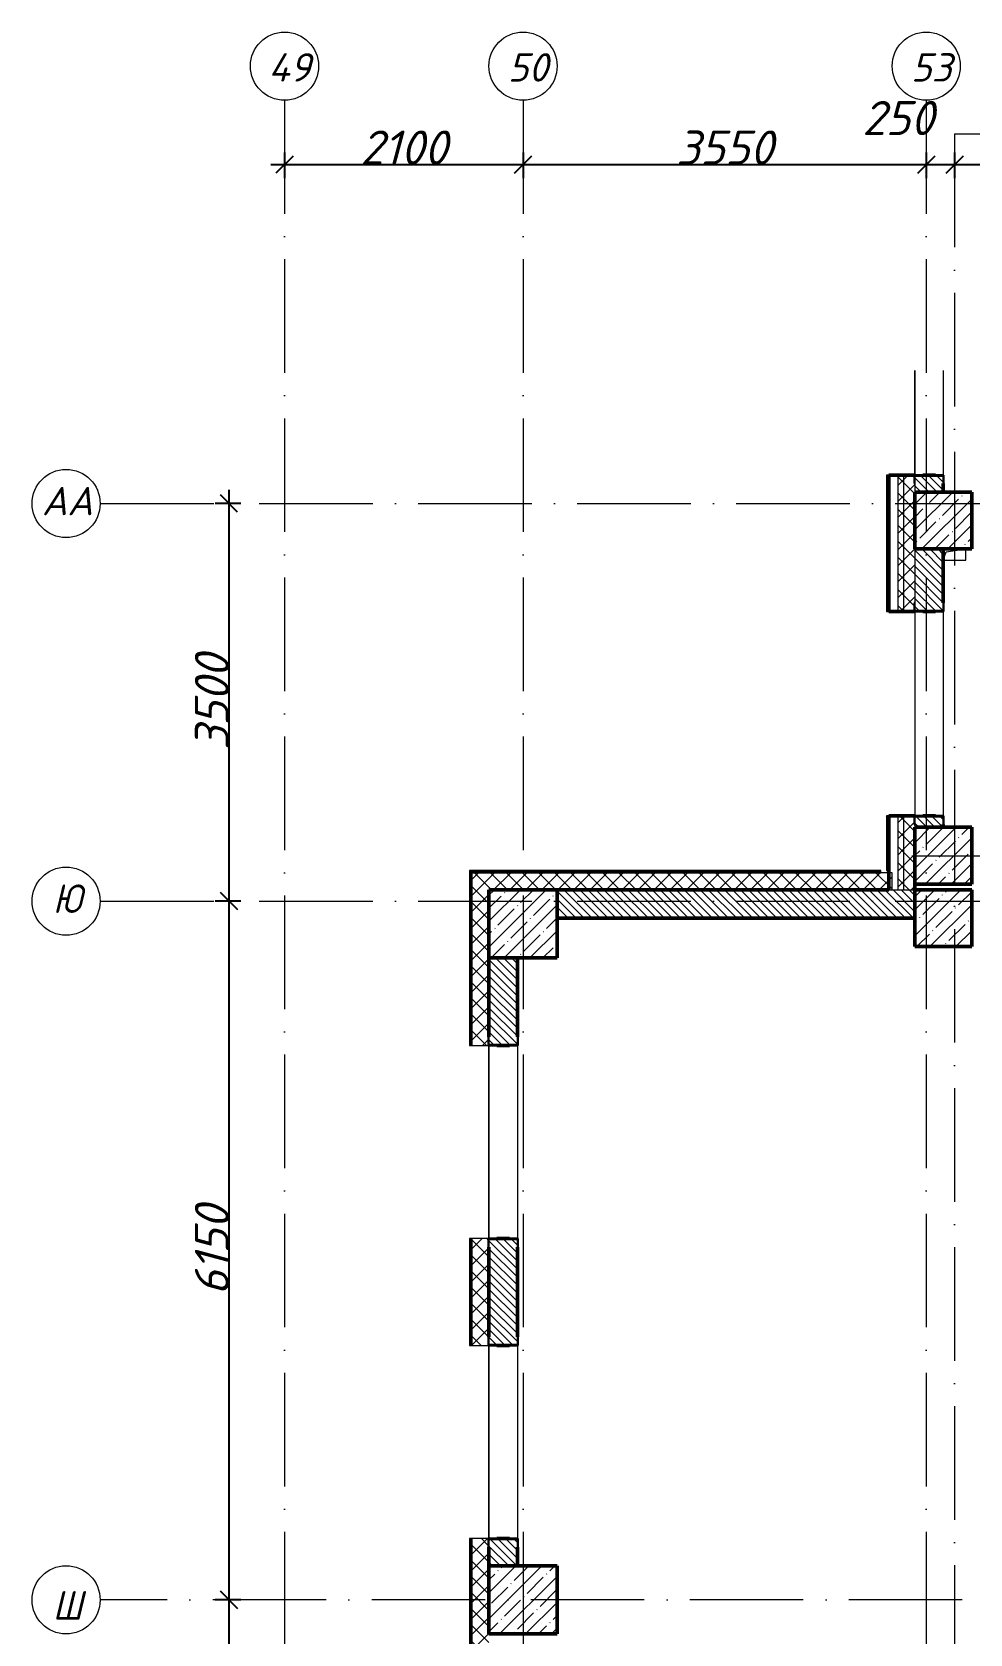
# Model space of a CAD drawing. Header units: millimetres. Extents: x -537608 to 253996, y -217170 to 186033.
# Drawn here: x -117921 to -109663, y -20357 to -6257 of the extents above; entities that cross this region are included whole.
import ezdxf

# ---------------------------------------------------------------- set-up
doc = ezdxf.new("R2010")
doc.units = ezdxf.units.MM
doc.linetypes.add('50_200_ШТРИХ_1Т_ш5_п1_п1_', pattern=[1400, 1000, -200, 0, -200])
for name, color, linetype, lineweight in [('A-____-____-DIMS', 7, 'Continuous', 9), ('A-GENM-____-MCUT', 7, 'Continuous', 25), ('A-GENM-____-OTLN', 7, 'Continuous', 9), ('A-GENM-____-OTLN-1', 7, 'Continuous', 25), ('A-WALL-____-MCUT-2', 7, 'Continuous', 50), ('A-WALL-____-MCUT-3', 7, 'Continuous', 9), ('A-WALL-____-OTLN', 7, 'Continuous', 9), ('A-WALL-____-PATT-1', 7, 'Continuous', 9), ('A-WALL-FNSH-MCUT-1', 7, 'Continuous', 9), ('S-COLS-____-MCUT', 7, 'Continuous', 50), ('S-COLS-____-OTLN', 7, 'Continuous', 9), ('S-GRID-____-IDEN', 7, 'Continuous', 9), ('S-GRID-____-OTLN', 7, 'Continuous', 9), ('S-GRID-____-OTLN-1', 7, '50_200_ШТРИХ_1Т_ш5_п1_п1_', 9)]:
    doc.layers.add(name, color=color, linetype=linetype, lineweight=lineweight)
doc.styles.add('ISOCPEUR_I', font='isocpeui.ttf', dxfattribs={"height": 300})
doc.dimstyles.new('ISO-2_5_0_9К_БОЛЬШОЙ_ОСИ', dxfattribs={"dimscale": 304.8, "dimtxt": 248.995294, "dimasz": 0.492126, "dimexe": 0.393701, "dimexo": 0, "dimgap": 0, "dimtad": 1, "dimdec": 0, "dimzin": 0, "dimdsep": 46, "dimtxsty": 'ISOCPEUR_I', "dimblk1": 'OBLIQUE', "dimblk2": 'OBLIQUE', "dimsah": 1, "dimcen": 0.09, "dimdle": 0.393701, "dimazin": 0, "dimtfac": 1, "dimtdec": 4, "dimtix": 1, "dimtmove": 0, "dimatfit": 3, "dimfxl": 1, "dimtvp": 1, "dimtolj": 1, "dimtzin": 0, "dimarcsym": 2})
doc.dimstyles.new('ISO-2_5_0_9К_БОЛЬШОЙ_ОСИ_1', dxfattribs={"dimscale": 304.8, "dimtxt": 248.995294, "dimasz": 0.492126, "dimexe": 0.393701, "dimexo": 0, "dimgap": 0, "dimtad": 1, "dimdec": 0, "dimzin": 0, "dimdsep": 46, "dimtxsty": 'ISOCPEUR_I', "dimblk1": 'OBLIQUE', "dimblk2": 'OBLIQUE', "dimsah": 1, "dimcen": 0.09, "dimdle": 0.393701, "dimazin": 0, "dimtfac": 1, "dimtdec": 4, "dimtix": 1, "dimtmove": 1, "dimatfit": 3, "dimfxl": 1, "dimtvp": 1, "dimtolj": 1, "dimtzin": 0, "dimarcsym": 2})
pattern_1 = [(135, (-184647.673, -56738.29), (-35.35534, -35.35534), [])]
pattern_2 = [(45, (-184647.67, -56738.29), (-70.71068, 70.71068), []), (135, (-184647.67, -56738.29), (-70.71068, -70.71068), [])]

# ---------------------------------------------------------------- blocks, each defined once
blk = doc.blocks.new('BSC_Колонна _Прямоугольная - 600х600-25984397-АР1_План отверстий 2 этажа в осях 1-64_А-ГГ')
at = {"layer": 'S-COLS-____-OTLN'}
h = blk.add_hatch(dxfattribs=at)
h.set_pattern_fill('FP_34', color=256, style=0, pattern_type=2)
h.set_pattern_definition([(45, (-71050, -42631.04), (-114.04925, 114.04925), []), (45, (-70935.95, -42631.04), (-114.04925, 114.04925), [201.613, -40.323, 3.353, -36.97])])
h.paths.add_polyline_path([(-300, -300), (300, -300), (300, 300), (-300, 300)], flags=0)
at = {"layer": 'S-COLS-____-MCUT'}
for p, q in [((300, 300), (-300, 300)), ((-300, 300), (-300, -300)), ((300, -300), (300, 300)), ((-300, -300), (300, -300))]:
    blk.add_line(p, q, dxfattribs=at)
blk = doc.blocks.new('BSC_Колонна _Прямоугольная - 600х600-V9-АР1_План отверстий 2 этажа в осях 1-64_А-ГГ')
at = {"layer": 'S-COLS-____-OTLN'}
h = blk.add_hatch(dxfattribs=at)
h.set_pattern_fill('FP_37', color=256, style=0, pattern_type=2)
h.set_pattern_definition([(315, (-36681.04, 71050), (114.04925, 114.04925), []), (315, (-36681.04, 70935.95), (114.04925, 114.04925), [201.613, -40.323, 3.353, -36.97])])
h.paths.add_polyline_path([(-300, 300), (-300, -300), (300, -300), (300, 300)], flags=0)
at = {"layer": 'S-COLS-____-MCUT'}
for p, q in [((300, 300), (-300, 300)), ((-300, 300), (-300, -300)), ((300, -300), (300, 300)), ((-300, -300), (300, -300))]:
    blk.add_line(p, q, dxfattribs=at)
blk = doc.blocks.new('BSC_Колонна _Прямоугольная - 500х500-V82-АР1_План отверстий 2 этажа в осях 1-64_А-ГГ')
at = {"layer": 'S-COLS-____-OTLN'}
h = blk.add_hatch(dxfattribs=at)
h.set_pattern_fill('FP_111', color=256, style=0, pattern_type=2)
h.set_pattern_definition([(45, (-74750, -43231.04), (-114.04925, 114.04925), []), (45, (-74635.95, -43231.04), (-114.04925, 114.04925), [201.613, -40.323, 3.353, -36.97])])
h.paths.add_polyline_path([(-250, -250), (250, -250), (250, 250), (-250, 250), (-250, 75)], flags=0)
at = {"layer": 'S-COLS-____-MCUT'}
for p, q in [((250, 250), (-250, 250)), ((-250, 250), (-250, -250)), ((250, -250), (250, 250)), ((-250, -250), (250, -250))]:
    blk.add_line(p, q, dxfattribs=at)
blk = doc.blocks.new('BSC_Колонна _Прямоугольная - 500х500-V118-АР1_План отверстий 2 этажа в осях 1-64_А-ГГ')
at = {"layer": 'S-COLS-____-OTLN'}
h = blk.add_hatch(dxfattribs=at)
h.set_pattern_fill('FP_147', color=256, style=0, pattern_type=2)
h.set_pattern_definition([(315, (-46181.04, 74750), (114.04925, 114.04925), []), (315, (-46181.04, 74635.95), (114.04925, 114.04925), [201.613, -40.323, 3.353, -36.97])])
h.paths.add_polyline_path([(-250, 250), (-250, -250), (250, -250), (250, 250), (135, 250)], flags=0)
at = {"layer": 'S-COLS-____-MCUT'}
for p, q in [((250, 250), (-250, 250)), ((-250, 250), (-250, -250)), ((250, -250), (250, 250)), ((-250, -250), (250, -250))]:
    blk.add_line(p, q, dxfattribs=at)
blk = doc.blocks.new('BSC_Колонна _Прямоугольная - 500х500-V124-АР1_План отверстий 2 этажа в осях 1-64_А-ГГ')
at = {"layer": 'S-COLS-____-OTLN'}
h = blk.add_hatch(dxfattribs=at)
h.set_pattern_fill('FP_154', color=256, style=0, pattern_type=2)
h.set_pattern_definition([(45, (-74750, -42681.04), (-114.04925, 114.04925), []), (45, (-74635.95, -42681.04), (-114.04925, 114.04925), [201.613, -40.323, 3.353, -36.97])])
h.paths.add_polyline_path([(-250, -250), (250, -250), (250, 250), (-250, 250), (-250, 195)], flags=0)
at = {"layer": 'S-COLS-____-MCUT'}
for p, q in [((250, 250), (-250, 250)), ((-250, 250), (-250, -250)), ((250, -250), (250, 250)), ((-250, -250), (250, -250))]:
    blk.add_line(p, q, dxfattribs=at)
blk = doc.blocks.new('Фахверк_СКБ_Уголок - 250_2700_1-27501432-АР1_План отверстий 2 этажа в осях 1-64_А-ГГ')
at = {"layer": 'A-GENM-____-MCUT'}
for p, q in [((200, 181), (125, 181)), ((125, 181), (125, 106)), ((131, 106), (131, 175)), ((131, 175), (200, 175)), ((200, 175), (200, 181)), ((125, 106), (131, 106)), ((131, -6), (125, -6)), ((125, -6), (125, -81)), ((125, -81), (200, -81)), ((131, -75), (131, -6)), ((200, -75), (131, -75)), ((200, -81), (200, -75))]:
    blk.add_line(p, q, dxfattribs=at)
blk = doc.blocks.new('Фахверк_СКБ_Уголок - 250_2700-27497298-АР1_План отверстий 2 этажа в осях 1-64_А-ГГ')
at = {"layer": 'A-GENM-____-MCUT'}
for p, q in [((200, 181), (125, 181)), ((125, 181), (125, 106)), ((131, 106), (131, 175)), ((131, 175), (200, 175)), ((200, 175), (200, 181)), ((125, 106), (131, 106)), ((131, -6), (125, -6)), ((125, -6), (125, -81)), ((125, -81), (200, -81)), ((131, -75), (131, -6)), ((200, -75), (131, -75)), ((200, -81), (200, -75))]:
    blk.add_line(p, q, dxfattribs=at)
blk = doc.blocks.new('AR_Отверстие прямоугольное _в плите_ - AR_Отверстие прямоугольное _в плите_-V166-АР1_План отверстий 2 этажа в осях 1-64_А-ГГ')
at = {"layer": 'A-GENM-____-OTLN'}
for p, q in [((-100, -50), (-75, 25)), ((-75, 25), (100, 50)), ((100, -50), (100, 50)), ((-100, -50), (100, -50))]:
    blk.add_line(p, q, dxfattribs=at)
blk = doc.blocks.new('Ось сетки - Круг_Ø6_00__ISO-2_5_0_9K_-25732049-АР1_План отверстий 2 этажа в осях 1-64_А-ГГ')
at = {"layer": 'S-GRID-____-IDEN'}
blk.add_circle((0, 0), 3, dxfattribs=at)
blk = doc.blocks.new('_Oblique')
at = {"color": 0, "linetype": 'ByBlock', "lineweight": -2}
blk.add_line((-0.5, -0.5), (0.5, 0.5), dxfattribs=at)
blk = doc.blocks.new('*D2470')
at = {"layer": 'A-____-____-DIMS', "color": 0, "lineweight": -2, "transparency": 16777216}
for p, q in [((-116187, -10287), (-116187, -14027)), ((-116081, -10407), (-116307, -10407)), ((-116081, -13907), (-116307, -13907))]:
    blk.add_line(p, q, dxfattribs=at)
at = {"layer": 'Defpoints', "color": 0, "transparency": 16777216}
for p in [(-116081, -10407), (-116187, -13907), (-116081, -13907)]:
    blk.add_point(p, dxfattribs=at)
at = {"layer": 'A-____-____-DIMS', "color": 0, "lineweight": -2, "transparency": 16777216, "xscale": 150, "yscale": 150, "zscale": 150}
for p, rotation in [((-116187, -10407), 90), ((-116187, -13907), 270)]:
    blk.add_blockref('_Oblique', p, dxfattribs=dict(at, rotation=rotation))
at = {"layer": 'A-____-____-DIMS', "color": 0, "transparency": 16777216, "insert": (-116337, -12157), "char_height": 300, "width": 758.48, "attachment_point": 5, "rotation": 90, "style": 'ISOCPEUR_I'}
blk.add_mtext('\\A1;3500', dxfattribs=at)
blk = doc.blocks.new('*D2471')
at = {"layer": 'A-____-____-DIMS', "color": 0, "lineweight": -2, "transparency": 16777216}
for p, q in [((-116187, -13787), (-116187, -20177)), ((-116081, -13907), (-116307, -13907)), ((-116081, -20057), (-116307, -20057))]:
    blk.add_line(p, q, dxfattribs=at)
at = {"layer": 'Defpoints', "color": 0, "transparency": 16777216}
for p in [(-116081, -13907), (-116187, -20057), (-116081, -20057)]:
    blk.add_point(p, dxfattribs=at)
at = {"layer": 'A-____-____-DIMS', "color": 0, "lineweight": -2, "transparency": 16777216, "xscale": 150, "yscale": 150, "zscale": 150}
for p, rotation in [((-116187, -13907), 90), ((-116187, -20057), 270)]:
    blk.add_blockref('_Oblique', p, dxfattribs=dict(at, rotation=rotation))
at = {"layer": 'A-____-____-DIMS', "color": 0, "transparency": 16777216, "insert": (-116337, -16982), "char_height": 300, "width": 701.02, "attachment_point": 5, "rotation": 90, "style": 'ISOCPEUR_I'}
blk.add_mtext('\\A1;6150', dxfattribs=at)
blk = doc.blocks.new('*D2472')
at = {"layer": 'A-____-____-DIMS', "color": 0, "lineweight": -2, "transparency": 16777216}
for p, q in [((-116187, -19937), (-116187, -26177)), ((-116081, -20057), (-116307, -20057)), ((-116081, -26057), (-116307, -26057))]:
    blk.add_line(p, q, dxfattribs=at)
at = {"layer": 'Defpoints', "color": 0, "transparency": 16777216}
for p in [(-116081, -20057), (-116187, -26057), (-116081, -26057)]:
    blk.add_point(p, dxfattribs=at)
at = {"layer": 'A-____-____-DIMS', "color": 0, "lineweight": -2, "transparency": 16777216, "xscale": 150, "yscale": 150, "zscale": 150}
for p, rotation in [((-116187, -20057), 90), ((-116187, -26057), 270)]:
    blk.add_blockref('_Oblique', p, dxfattribs=dict(at, rotation=rotation))
at = {"layer": 'A-____-____-DIMS', "color": 0, "transparency": 16777216, "insert": (-116337, -23057), "char_height": 300, "width": 758.48, "attachment_point": 5, "rotation": 90, "style": 'ISOCPEUR_I'}
blk.add_mtext('\\A1;6000', dxfattribs=at)
blk = doc.blocks.new('*D2405')
at = {"layer": 'A-____-____-DIMS', "color": 0, "lineweight": -2, "transparency": 16777216}
for p, q in [((-115698, -7317), (-115698, -7544)), ((-113598, -7317), (-113598, -7544)), ((-115818, -7424), (-113478, -7424))]:
    blk.add_line(p, q, dxfattribs=at)
at = {"layer": 'Defpoints', "color": 0, "transparency": 16777216}
for p in [(-115698, -7317), (-113598, -7317), (-113598, -7424)]:
    blk.add_point(p, dxfattribs=at)
at = {"layer": 'A-____-____-DIMS', "color": 0, "lineweight": -2, "transparency": 16777216, "xscale": 150, "yscale": 150, "zscale": 150, "rotation": 180}
blk.add_blockref('_Oblique', (-115698, -7424), dxfattribs=at)
at = {"layer": 'A-____-____-DIMS', "color": 0, "lineweight": -2, "transparency": 16777216, "xscale": 150, "yscale": 150, "zscale": 150}
blk.add_blockref('_Oblique', (-113598, -7424), dxfattribs=at)
at = {"layer": 'A-____-____-DIMS', "color": 0, "transparency": 16777216, "insert": (-114648, -7274), "char_height": 300, "width": 701.02, "attachment_point": 5, "style": 'ISOCPEUR_I'}
blk.add_mtext('\\A1;2100', dxfattribs=at)
blk = doc.blocks.new('*D2406')
at = {"layer": 'A-____-____-DIMS', "color": 0, "lineweight": -2, "transparency": 16777216}
for p, q in [((-113598, -7317), (-113598, -7544)), ((-110048, -7317), (-110048, -7544)), ((-113718, -7424), (-109928, -7424))]:
    blk.add_line(p, q, dxfattribs=at)
at = {"layer": 'Defpoints', "color": 0, "transparency": 16777216}
for p in [(-113598, -7317), (-110048, -7317), (-110048, -7424)]:
    blk.add_point(p, dxfattribs=at)
at = {"layer": 'A-____-____-DIMS', "color": 0, "lineweight": -2, "transparency": 16777216, "xscale": 150, "yscale": 150, "zscale": 150, "rotation": 180}
blk.add_blockref('_Oblique', (-113598, -7424), dxfattribs=at)
at = {"layer": 'A-____-____-DIMS', "color": 0, "lineweight": -2, "transparency": 16777216, "xscale": 150, "yscale": 150, "zscale": 150}
blk.add_blockref('_Oblique', (-110048, -7424), dxfattribs=at)
at = {"layer": 'A-____-____-DIMS', "color": 0, "transparency": 16777216, "insert": (-111823, -7274), "char_height": 300, "width": 758.48, "attachment_point": 5, "style": 'ISOCPEUR_I'}
blk.add_mtext('\\A1;3550', dxfattribs=at)
blk = doc.blocks.new('*D2407')
at = {"layer": 'A-____-____-DIMS', "color": 0, "lineweight": -2, "transparency": 16777216}
for p, q in [((-110048, -7317), (-110048, -7544)), ((-109798, -7317), (-109798, -7544)), ((-110168, -7424), (-109678, -7424))]:
    blk.add_line(p, q, dxfattribs=at)
at = {"layer": 'Defpoints', "color": 0, "transparency": 16777216}
for p in [(-110048, -7317), (-109798, -7317), (-109798, -7424)]:
    blk.add_point(p, dxfattribs=at)
at = {"layer": 'A-____-____-DIMS', "color": 0, "lineweight": -2, "transparency": 16777216, "xscale": 150, "yscale": 150, "zscale": 150, "rotation": 180}
blk.add_blockref('_Oblique', (-110048, -7424), dxfattribs=at)
at = {"layer": 'A-____-____-DIMS', "color": 0, "lineweight": -2, "transparency": 16777216, "xscale": 150, "yscale": 150, "zscale": 150}
blk.add_blockref('_Oblique', (-109798, -7424), dxfattribs=at)
at = {"layer": 'A-____-____-DIMS', "color": 0, "transparency": 16777216, "insert": (-110611, -6864), "char_height": 300, "width": 568.86, "attachment_point": 1, "line_spacing_factor": 1.149209, "style": 'ISOCPEUR_I'}
blk.add_mtext('\\A1;250', dxfattribs=at)
blk = doc.blocks.new('*D2408')
at = {"layer": 'A-____-____-DIMS', "color": 0, "lineweight": -2, "transparency": 16777216}
for p, q in [((-109798, -7317), (-109798, -7544)), ((-106898, -7317), (-106898, -7544)), ((-109918, -7424), (-106778, -7424))]:
    blk.add_line(p, q, dxfattribs=at)
at = {"layer": 'Defpoints', "color": 0, "transparency": 16777216}
for p in [(-109798, -7317), (-106898, -7317), (-106898, -7424)]:
    blk.add_point(p, dxfattribs=at)
at = {"layer": 'A-____-____-DIMS', "color": 0, "lineweight": -2, "transparency": 16777216, "xscale": 150, "yscale": 150, "zscale": 150, "rotation": 180}
blk.add_blockref('_Oblique', (-109798, -7424), dxfattribs=at)
at = {"layer": 'A-____-____-DIMS', "color": 0, "lineweight": -2, "transparency": 16777216, "xscale": 150, "yscale": 150, "zscale": 150}
blk.add_blockref('_Oblique', (-106898, -7424), dxfattribs=at)
at = {"layer": 'A-____-____-DIMS', "color": 0, "transparency": 16777216, "insert": (-108348, -7274), "char_height": 300, "width": 758.48, "attachment_point": 5, "style": 'ISOCPEUR_I'}
blk.add_mtext('\\A1;2900', dxfattribs=at)

msp = doc.modelspace()

# ---------------------------------------------------------------- hatches: boundary and pattern name
at = {"layer": 'A-WALL-____-PATT-1'}
h = msp.add_hatch(dxfattribs=at)
h.set_pattern_fill('FP_3', color=256, style=0, pattern_type=2)
h.set_pattern_definition([(45, (-184647.67, -56738.29), (-85.53659, 85.53659), []), (45, (-184590.65, -56738.29), (-85.53659, 85.53659), [])])
h.paths.add_polyline_path([(-110397.6725, -13637.2474), (-110377.6725, -13637.2474), (-110377.6725, -13157.2474), (-110397.6725, -13157.2474), (-110397.6725, -13432.678)], flags=0)
h.paths.add_polyline_path([(-110377.6725, -11357.2474), (-110377.6725, -10157.2474), (-110397.6725, -10157.2474), (-110397.6725, -11357.2474)], flags=0)
h = msp.add_hatch(dxfattribs=at)
h.set_pattern_fill('FP_1', color=256, style=0, pattern_type=2)
h.set_pattern_definition(pattern_2)
h.paths.add_polyline_path([(-110247.6725, -13807.2474), (-110247.6725, -13157.2474), (-110297.6725, -13157.2474), (-110297.6725, -13807.2474)], flags=0)
h.paths.add_polyline_path([(-110247.6725, -11357.2474), (-110247.6725, -10157.2474), (-110297.6725, -10157.2474), (-110297.6725, -11357.2474)], flags=0)
h = msp.add_hatch(dxfattribs=at)
h.set_pattern_fill('FP_1', color=256, style=0, pattern_type=2)
h.set_pattern_definition(pattern_2)
h.paths.add_polyline_path([(-110247.6725, -13807.2474), (-110147.6725, -13807.2474), (-110147.6725, -13232.2474), (-110153.6725, -13232.2474), (-110153.6725, -13157.2474), (-110247.6725, -13157.2474), (-110247.6725, -13432.678)], flags=0)
h.paths.add_polyline_path([(-110247.6725, -11357.2474), (-110153.6725, -11357.2474), (-110153.6725, -11282.2474), (-110147.6725, -11282.2474), (-110147.6725, -10232.2474), (-110153.6725, -10232.2474), (-110153.6725, -10157.2474), (-110247.6725, -10157.2474), (-110247.6725, -11282.693)], flags=0)
h = msp.add_hatch(dxfattribs=at)
h.set_pattern_fill('FP_6', color=256, style=0, pattern_type=2)
h.set_pattern_definition(pattern_1)
h.paths.add_polyline_path([(-109897.6725, -10307.2474), (-109897.6725, -10163.2474), (-109966.6725, -10163.2474), (-109966.6725, -10157.2474), (-110078.6725, -10157.2474), (-110078.6725, -10163.2474), (-110147.6725, -10163.2474), (-110147.6725, -10307.2474), (-109966.6725, -10307.2474)], flags=0)
h = msp.add_hatch(dxfattribs=at)
h.set_pattern_fill('FP_6', color=256, style=0, pattern_type=2)
h.set_pattern_definition(pattern_1)
h.paths.add_polyline_path([(-109897.6725, -13257.2474), (-109897.6725, -13163.2474), (-109966.6725, -13163.2474), (-109966.6725, -13157.2474), (-110078.6725, -13157.2474), (-110078.6725, -13163.2474), (-110147.6725, -13163.2474), (-110147.6725, -13257.2474), (-109985.996, -13257.2474)], flags=0)
h.paths.add_polyline_path([(-109966.6725, -11357.2474), (-109966.6725, -11351.2474), (-109897.6725, -11351.2474), (-109897.6725, -10807.2474), (-110147.6725, -10807.2474), (-110147.6725, -11351.2474), (-110078.6725, -11351.2474), (-110078.6725, -11357.2474)], flags=0)
h = msp.add_hatch(dxfattribs=at)
h.set_pattern_fill('FP_1', color=256, style=0, pattern_type=2)
h.set_pattern_definition(pattern_2)
h.paths.add_polyline_path([(-114047.6725, -44407.2474), (-113897.6725, -44407.2474), (-113897.6725, -43112.2474), (-113903.6725, -43112.2474), (-113903.6725, -43037.2474), (-114047.6725, -43037.2474)], flags=0)
h.paths.add_polyline_path([(-113903.6725, -41337.2474), (-113903.6725, -41262.2474), (-113897.6725, -41262.2474), (-113897.6725, -40472.2474), (-113903.6725, -40472.2474), (-113903.6725, -40397.2474), (-114047.6725, -40397.2474), (-114047.6725, -41337.2474), (-113962.7906, -41337.2474)], flags=0)
h.paths.add_polyline_path([(-113962.7906, -38697.2474), (-113903.6725, -38697.2474), (-113903.6725, -38622.2474), (-113897.6725, -38622.2474), (-113897.6725, -37232.2474), (-113903.6725, -37232.2474), (-113903.6725, -37157.2474), (-114047.6725, -37157.2474), (-114047.6725, -38697.2474)], flags=0)
h.paths.add_polyline_path([(-113903.6725, -35457.2474), (-113903.6725, -35382.2474), (-113897.6725, -35382.2474), (-113897.6725, -34592.2474), (-113903.6725, -34592.2474), (-113903.6725, -34517.2474), (-114047.6725, -34517.2474), (-114047.6725, -35457.2474), (-113962.7906, -35457.2474)], flags=0)
h.paths.add_polyline_path([(-113962.7906, -32817.2474), (-113903.6725, -32817.2474), (-113903.6725, -32742.2474), (-113897.6725, -32742.2474), (-113897.6725, -31352.2474), (-113903.6725, -31352.2474), (-113903.6725, -31277.2474), (-114047.6725, -31277.2474), (-114047.6725, -32817.2474)], flags=0)
h.paths.add_polyline_path([(-113962.7906, -29577.2474), (-113903.6725, -29577.2474), (-113903.6725, -29502.2474), (-113897.6725, -29502.2474), (-113897.6725, -28712.2474), (-113903.6725, -28712.2474), (-113903.6725, -28637.2474), (-114047.6725, -28637.2474), (-114047.6725, -29577.2474)], flags=0)
h.paths.add_polyline_path([(-113903.6725, -26937.2474), (-113903.6725, -26862.2474), (-113897.6725, -26862.2474), (-113897.6725, -25472.2474), (-113903.6725, -25472.2474), (-113903.6725, -25397.2474), (-114047.6725, -25397.2474), (-114047.6725, -26937.2474), (-113962.7906, -26937.2474)], flags=0)
h.paths.add_polyline_path([(-113903.6725, -23697.2474), (-113903.6725, -23622.2474), (-113897.6725, -23622.2474), (-113897.6725, -22832.2474), (-113903.6725, -22832.2474), (-113903.6725, -22757.2474), (-114047.6725, -22757.2474), (-114047.6725, -23697.2474), (-113962.7906, -23697.2474)], flags=0)
h.paths.add_polyline_path([(-113962.7906, -21057.2474), (-113903.6725, -21057.2474), (-113903.6725, -20982.2474), (-113897.6725, -20982.2474), (-113897.6725, -19592.2474), (-113903.6725, -19592.2474), (-113903.6725, -19517.2474), (-114047.6725, -19517.2474), (-114047.6725, -21057.2474)], flags=0)
h.paths.add_polyline_path([(-113962.7906, -17817.2474), (-113903.6725, -17817.2474), (-113903.6725, -17742.2474), (-113897.6725, -17742.2474), (-113897.6725, -16952.2474), (-113903.6725, -16952.2474), (-113903.6725, -16877.2474), (-114047.6725, -16877.2474), (-114047.6725, -17817.2474)], flags=0)
h.paths.add_polyline_path([(-113903.6725, -15177.2474), (-113903.6725, -15102.2474), (-113897.6725, -15102.2474), (-113897.6725, -13657.2474), (-114047.6725, -13657.2474), (-114047.6725, -15177.2474), (-113962.7906, -15177.2474)], flags=0)
h = msp.add_hatch(dxfattribs=at)
h.set_pattern_fill('FP_1', color=256, style=0, pattern_type=2)
h.set_pattern_definition(pattern_2)
h.paths.add_polyline_path([(-110347.6725, -13807.2474), (-110347.6725, -13657.2474), (-113897.6725, -13657.2474), (-113897.6725, -13807.2474), (-110427.862, -13807.2474)], flags=0)
h = msp.add_hatch(dxfattribs=at)
h.set_pattern_fill('FP_6', color=256, style=0, pattern_type=2)
h.set_pattern_definition(pattern_1)
h.paths.add_polyline_path([(-110427.862, -14057.2474), (-110147.6725, -14057.2474), (-110147.6725, -13807.2474), (-113297.6725, -13807.2474), (-113297.6725, -14057.2474)], flags=0)
h = msp.add_hatch(dxfattribs=at)
h.set_pattern_fill('FP_6', color=256, style=0, pattern_type=2)
h.set_pattern_definition(pattern_1)
h.paths.add_polyline_path([(-113716.6725, -19757.2474), (-113647.6725, -19757.2474), (-113647.6725, -19523.2474), (-113716.6725, -19523.2474), (-113716.6725, -19517.2474), (-113828.6725, -19517.2474), (-113828.6725, -19523.2474), (-113897.6725, -19523.2474), (-113897.6725, -19757.2474), (-113828.6725, -19757.2474)], flags=0)
h.paths.add_polyline_path([(-113716.6725, -17817.2474), (-113716.6725, -17811.2474), (-113647.6725, -17811.2474), (-113647.6725, -16883.2474), (-113716.6725, -16883.2474), (-113716.6725, -16877.2474), (-113828.6725, -16877.2474), (-113828.6725, -16883.2474), (-113897.6725, -16883.2474), (-113897.6725, -17811.2474), (-113828.6725, -17811.2474), (-113828.6725, -17817.2474)], flags=0)
h.paths.add_polyline_path([(-113716.6725, -15177.2474), (-113716.6725, -15171.2474), (-113647.6725, -15171.2474), (-113647.6725, -14407.2474), (-113897.6725, -14407.2474), (-113897.6725, -15171.2474), (-113828.6725, -15171.2474), (-113828.6725, -15177.2474)], flags=0)

# ---------------------------------------------------------------- linework, layer by layer
at = {"layer": 'A-WALL-____-MCUT-2'}
for p, q in [((-110377.6725, -11357.2474), (-110377.6725, -10157.2474)), ((-110153.6725, -10157.2474), (-110377.6725, -10157.2474)), ((-109966.6725, -10157.2474), (-110078.6725, -10157.2474)), ((-109897.6725, -10307.2474), (-109897.6725, -10232.2474)), ((-109897.6725, -11282.2474), (-109897.6725, -10807.2474)), ((-110377.6725, -11357.2474), (-110153.6725, -11357.2474)), ((-110078.6725, -11357.2474), (-109966.6725, -11357.2474)), ((-110153.6725, -13157.2474), (-110377.6725, -13157.2474)), ((-110377.6725, -13157.2474), (-110377.6725, -13807.2474)), ((-109966.6725, -13157.2474), (-110078.6725, -13157.2474)), ((-109897.6725, -13257.2474), (-109897.6725, -13232.2474)), ((-110377.6725, -13807.2474), (-113297.6725, -13807.2474)), ((-110147.6725, -13807.2474), (-110147.6725, -13757.2474)), ((-113297.6725, -14057.2474), (-110147.6725, -14057.2474)), ((-113897.6725, -15102.2474), (-113897.6725, -14407.2474)), ((-113897.6725, -14407.2474), (-113897.6725, -15102.2474)), ((-113647.6725, -15102.2474), (-113647.6725, -14407.2474)), ((-113828.6725, -15177.2474), (-113716.6725, -15177.2474)), ((-113716.6725, -16877.2474), (-113828.6725, -16877.2474)), ((-113897.6725, -17742.2474), (-113897.6725, -16952.2474)), ((-113897.6725, -16952.2474), (-113897.6725, -17742.2474)), ((-113647.6725, -17742.2474), (-113647.6725, -16952.2474)), ((-113828.6725, -17817.2474), (-113716.6725, -17817.2474)), ((-113897.6725, -19757.2474), (-113897.6725, -19592.2474)), ((-113897.6725, -19592.2474), (-113897.6725, -19757.2474)), ((-113716.6725, -19517.2474), (-113828.6725, -19517.2474)), ((-113647.6725, -19757.2474), (-113647.6725, -19592.2474))]:
    msp.add_line(p, q, dxfattribs=at)
at = {"layer": 'A-WALL-____-MCUT-3'}
for p, q in [((-110297.6725, -10157.2474), (-110297.6725, -11357.2474)), ((-110247.6725, -10157.2474), (-110247.6725, -11357.2474)), ((-110147.6725, -10232.2474), (-110147.6725, -10307.2474)), ((-110147.6725, -10807.2474), (-110147.6725, -11282.2474)), ((-110297.6725, -13157.2474), (-110297.6725, -13807.2474)), ((-110247.6725, -13157.2474), (-110247.6725, -13807.2474)), ((-110147.6725, -13232.2474), (-110147.6725, -13257.2474)), ((-110447.6725, -13645.2474), (-114059.6725, -13645.2474)), ((-114059.6725, -13645.2474), (-114059.6725, -15177.2474)), ((-110447.6725, -13650.2474), (-114054.6725, -13650.2474)), ((-114054.6725, -13650.2474), (-114054.6725, -15177.2474)), ((-114047.6725, -13657.2474), (-114047.6725, -15177.2474)), ((-110347.6725, -13657.2474), (-110447.6725, -13657.2474)), ((-110347.6725, -13807.2474), (-110347.6725, -13657.2474)), ((-113297.6725, -13807.2474), (-110147.6725, -13807.2474)), ((-114047.6725, -15177.2474), (-113903.6725, -15177.2474)), ((-114059.6725, -16877.2474), (-114059.6725, -17817.2474)), ((-114054.6725, -16877.2474), (-114054.6725, -17817.2474)), ((-113903.6725, -16877.2474), (-114047.6725, -16877.2474)), ((-114047.6725, -16877.2474), (-114047.6725, -17817.2474)), ((-114047.6725, -17817.2474), (-113903.6725, -17817.2474)), ((-114059.6725, -19517.2474), (-114059.6725, -21057.2474)), ((-114054.6725, -19517.2474), (-114054.6725, -21057.2474)), ((-113903.6725, -19517.2474), (-114047.6725, -19517.2474)), ((-114047.6725, -19517.2474), (-114047.6725, -21057.2474))]:
    msp.add_line(p, q, dxfattribs=at)
at = {"layer": 'A-WALL-____-OTLN'}
for p, q in [((-110147.6725, -9237.1088), (-110147.6725, -10157.2474)), ((-110147.6725, -10157.2474), (-110147.6725, -9237.1088)), ((-109897.6725, -9237.1088), (-109897.6725, -10157.2474)), ((-110147.6725, -11357.2474), (-110147.6725, -13157.2474)), ((-109897.6725, -11357.2474), (-109897.6725, -13157.2474)), ((-113897.6725, -15177.2474), (-113897.6725, -16877.2474)), ((-113897.6725, -16877.2474), (-113897.6725, -15177.2474)), ((-113647.6725, -15177.2474), (-113647.6725, -16877.2474)), ((-113897.6725, -17817.2474), (-113897.6725, -19517.2474)), ((-113897.6725, -19517.2474), (-113897.6725, -17817.2474)), ((-113647.6725, -17817.2474), (-113647.6725, -19517.2474))]:
    msp.add_line(p, q, dxfattribs=at)
at = {"layer": 'A-WALL-FNSH-MCUT-1'}
for p, q in [((-110377.6725, -10157.2474), (-110397.6725, -10157.2474)), ((-110397.6725, -10157.2474), (-110397.6725, -11357.2474)), ((-110397.6725, -11357.2474), (-110377.6725, -11357.2474)), ((-110377.6725, -13157.2474), (-110397.6725, -13157.2474)), ((-110397.6725, -13157.2474), (-110397.6725, -13637.2474)), ((-110447.6725, -13637.2474), (-114067.6725, -13637.2474)), ((-114067.6725, -13637.2474), (-114067.6725, -15177.2474)), ((-114047.6725, -13657.2474), (-110447.6725, -13657.2474)), ((-110447.6725, -13657.2474), (-110447.6725, -13637.2474)), ((-110397.6725, -13637.2474), (-110377.6725, -13637.2474)), ((-114067.6725, -15177.2474), (-114047.6725, -15177.2474)), ((-114047.6725, -16877.2474), (-114067.6725, -16877.2474)), ((-114067.6725, -16877.2474), (-114067.6725, -17817.2474)), ((-114067.6725, -17817.2474), (-114047.6725, -17817.2474)), ((-114047.6725, -19517.2474), (-114067.6725, -19517.2474)), ((-114067.6725, -19517.2474), (-114067.6725, -21057.2474))]:
    msp.add_line(p, q, dxfattribs=at)
at = {"layer": 'S-GRID-____-OTLN'}
msp.add_line((-109797.6725, -7152.1763), (-109304.7949, -7152.1763), dxfattribs=at)
at = {"layer": 'S-GRID-____-OTLN-1'}
for p, q in [((-115697.6725, -6857.3298), (-115697.6725, -61220.8957)), ((-113597.6725, -6857.3298), (-113597.6725, -61004.0561)), ((-110047.6725, -6857.3298), (-110047.6725, -45407.2474)), ((-109797.6725, -7152.1763), (-109797.6725, -45407.2474)), ((-117320.9021, -10407.2474), (-94328.8852, -10407.2474)), ((-110175.358, -13507.2474), (-80721.2621, -13507.2474)), ((-117320.9021, -13907.2474), (-80573.2659, -13907.2474)), ((-94328.8852, -20057.2474), (-117320.9021, -20057.2474))]:
    msp.add_line(p, q, dxfattribs=at)

# ---------------------------------------------------------------- block references
at = {"layer": 'A-GENM-____-OTLN'}
msp.add_blockref('AR_Отверстие прямоугольное _в плите_ - AR_Отверстие прямоугольное _в плите_-V166-АР1_План отверстий 2 этажа в осях 1-64_А-ГГ', (-109797.6725, -10857.2474), dxfattribs=at)
at = {"layer": 'A-GENM-____-OTLN-1'}
for name, p, rotation in [('Фахверк_СКБ_Уголок - 250_2700_1-27501432-АР1_План отверстий 2 этажа в осях 1-64_А-ГГ', (-110072.6725, -10032.2474), 269.9999999999999), ('Фахверк_СКБ_Уголок - 250_2700-27497298-АР1_План отверстий 2 этажа в осях 1-64_А-ГГ', (-109972.6725, -11482.2474), 89.99999999999991), ('Фахверк_СКБ_Уголок - 250_2700_1-27501432-АР1_План отверстий 2 этажа в осях 1-64_А-ГГ', (-110072.6725, -13032.2474), 269.9999999999999), ('Фахверк_СКБ_Уголок - 250_2700-27497298-АР1_План отверстий 2 этажа в осях 1-64_А-ГГ', (-113722.6725, -15302.2474), 89.99999999999991), ('Фахверк_СКБ_Уголок - 250_2700-27497298-АР1_План отверстий 2 этажа в осях 1-64_А-ГГ', (-113822.6725, -16752.2474), 269.9999999999999), ('Фахверк_СКБ_Уголок - 250_2700-27497298-АР1_План отверстий 2 этажа в осях 1-64_А-ГГ', (-113722.6725, -17942.2474), 89.99999999999991), ('Фахверк_СКБ_Уголок - 250_2700-27497298-АР1_План отверстий 2 этажа в осях 1-64_А-ГГ', (-113822.6725, -19392.2474), 269.9999999999999)]:
    msp.add_blockref(name, p, dxfattribs=dict(at, rotation=rotation))
at = {"layer": 'S-COLS-____-OTLN', "rotation": 89.9999999999999}
for name, p in [('BSC_Колонна _Прямоугольная - 500х500-V118-АР1_План отверстий 2 этажа в осях 1-64_А-ГГ', (-109897.6725, -10557.2474)), ('BSC_Колонна _Прямоугольная - 600х600-V9-АР1_План отверстий 2 этажа в осях 1-64_А-ГГ', (-113597.6725, -20057.2474))]:
    msp.add_blockref(name, p, dxfattribs=at)
at = {"layer": 'S-COLS-____-OTLN'}
for name, p in [('BSC_Колонна _Прямоугольная - 500х500-V82-АР1_План отверстий 2 этажа в осях 1-64_А-ГГ', (-109897.6725, -13507.2474)), ('BSC_Колонна _Прямоугольная - 600х600-25984397-АР1_План отверстий 2 этажа в осях 1-64_А-ГГ', (-113597.6725, -14107.2474)), ('BSC_Колонна _Прямоугольная - 500х500-V124-АР1_План отверстий 2 этажа в осях 1-64_А-ГГ', (-109897.6725, -14057.2474))]:
    msp.add_blockref(name, p, dxfattribs=at)
at = {"layer": 'S-GRID-____-IDEN', "xscale": 99.99999999999993, "yscale": 99.99999999999993, "zscale": 99.99999999999993}
for p, rotation in [((-115697.6725, -6557.3298), 180), ((-113597.6725, -6557.3298), 180), ((-110047.6725, -6557.3298), 180), ((-117620.9021, -10407.2474), 269.9999999999995), ((-117620.9021, -13907.2474), 269.9999999999995), ((-117620.9021, -20057.2474), 89.99999999999982)]:
    msp.add_blockref('Ось сетки - Круг_Ø6_00__ISO-2_5_0_9K_-25732049-АР1_План отверстий 2 этажа в осях 1-64_А-ГГ', p, dxfattribs=dict(at, rotation=rotation))

# ---------------------------------------------------------------- texts
at = {"layer": 'S-GRID-____-IDEN', "char_height": 250, "attachment_point": 1, "style": 'ISOCPEUR_I'}
for s, insert, width in [('49', (-115841.0442, -6443.3961), 425.696062), ('50', (-113732.0442, -6443.3961), 404.0505), ('53', (-110182.0442, -6443.3961), 404.0505), ('АА', (-117834.9816, -10260.6149), 505.063125), ('\\fISOCPEUR|b0|i1|c204|p34|;\\W.9;Ю', (-117736.8816, -13760.6149), 266.961937), ('\\fISOCPEUR|b0|i1|c204|p34|;\\W.9;Ш', (-117737.5726, -19981.1715), 281.392312)]:
    msp.add_mtext(s, dxfattribs=dict(at, insert=insert, width=width))

# ---------------------------------------------------------------- dimensions: what is measured, and where the dimension line sits
at = {"layer": 'A-____-____-DIMS'}
dim = msp.add_linear_dim(base=(-109797.6725, -7423.5051), p1=(-110047.6725, -7317.4391), p2=(-109797.6725, -7317.4391), dimstyle='ISO-2_5_0_9К_БОЛЬШОЙ_ОСИ_1', override={"dimpost": '<>', "dimfxl": 250}, dxfattribs=at)
dim.commit()
dim.dimension.update_dxf_attribs({"geometry": '*D2407', "text_midpoint": (-110326.5294, -7263.5578), "dimtype": 160})
for base, p1, p2, override, picture, middle in [((-113597.6725, -7423.5051), (-115697.6725, -7317.4391), (-113597.6725, -7317.4391), {"dimpost": '<>', "dimfxl": 2100}, '*D2405', (-114647.6725, -7273.5051)), ((-110047.6725, -7423.5051), (-113597.6725, -7317.4391), (-110047.6725, -7317.4391), {"dimpost": '<>', "dimfxl": 3550}, '*D2406', (-111822.6725, -7273.5051)), ((-106897.6725, -7423.5051), (-109797.6725, -7317.4391), (-106897.6725, -7317.4391), {"dimpost": '<>', "dimfxl": 2900}, '*D2408', (-108347.6725, -7273.5051))]:
    dim = msp.add_linear_dim(base=base, p1=p1, p2=p2, dimstyle='ISO-2_5_0_9К_БОЛЬШОЙ_ОСИ', override=override, dxfattribs=at)
    dim.commit()
    dim.dimension.update_dxf_attribs({"geometry": picture, "text_midpoint": middle})
for base, p1, p2, override, picture, middle in [((-116187.3145, -13907.2474), (-116081.2485, -10407.2474), (-116081.2485, -13907.2474), {"dimpost": '<>', "dimfxl": 3500}, '*D2470', (-116337.3145, -12157.2474)), ((-116187.3145, -20057.2474), (-116081.2485, -13907.2474), (-116081.2485, -20057.2474), {"dimpost": '<>', "dimfxl": 6150}, '*D2471', (-116337.3145, -16982.2474)), ((-116187.3145, -26057.2474), (-116081.2485, -20057.2474), (-116081.2485, -26057.2474), {"dimpost": '<>', "dimfxl": 6000}, '*D2472', (-116337.3145, -23057.2474))]:
    dim = msp.add_linear_dim(base=base, p1=p1, p2=p2, angle=90, dimstyle='ISO-2_5_0_9К_БОЛЬШОЙ_ОСИ', override=override, dxfattribs=at)
    dim.commit()
    dim.dimension.update_dxf_attribs({"geometry": picture, "text_midpoint": middle})

doc.saveas('drawing.dxf')
